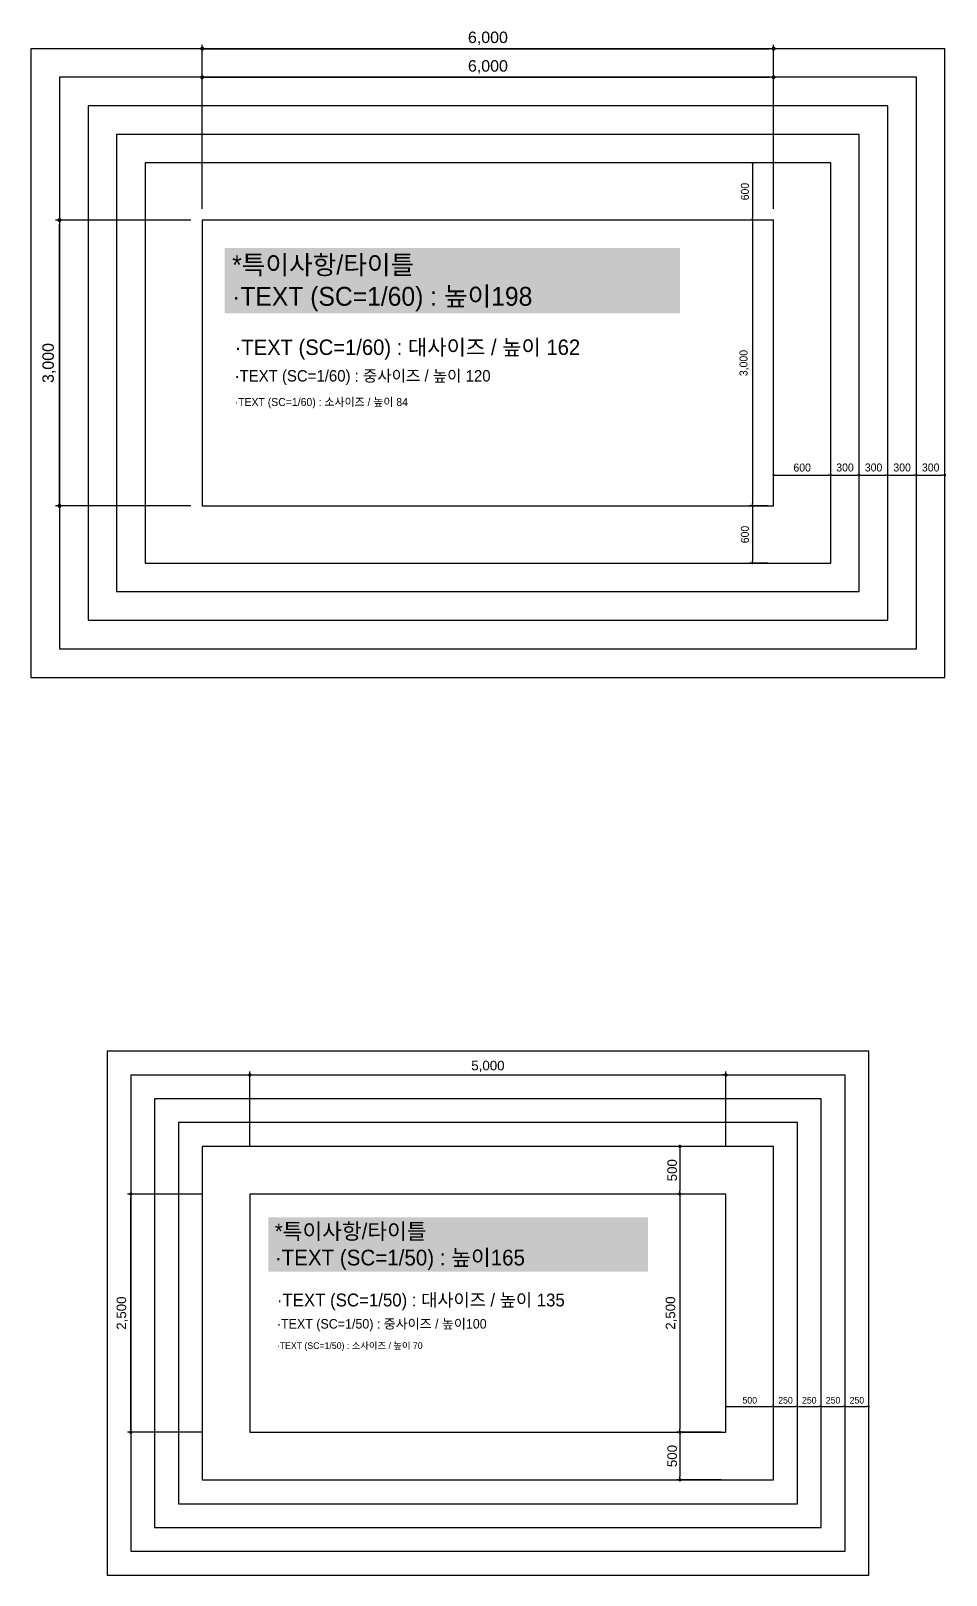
# Model space of a CAD drawing. Header units: millimetres. Extents: x -223175 to 287756, y -120611 to 352956.
# Drawn here: x -202754 to -193142, y -100013 to -83802 of the extents above; entities that cross this region are included whole.
import ezdxf
from ezdxf.enums import TextEntityAlignment as Align

# ---------------------------------------------------------------- set-up
doc = ezdxf.new("R2010")
doc.units = ezdxf.units.MM
doc.header["$LTSCALE"] = 50
doc.header["$PDMODE"] = 35
doc.layers.get('DEFPOINTS').update_dxf_attribs({"color": 108})
for name, color, linetype in [('1_ 설계변경(예정작업) 240', 240, 'Continuous'), ('EL_TEXT', 4, 'Continuous'), ('I-DIM', 255, 'Continuous')]:
    doc.layers.add(name, color=color, linetype=linetype)
doc.layers.add('Defpoint_ Grid Line_ 108', color=108, linetype='Continuous', plot=False)
doc.styles.add('HY울릉도L', font='HY울릉도l.ttf')
doc.styles.get("Standard").update_dxf_attribs({"font": 'arial.ttf'})
doc.dimstyles.new('YI_DIM_050 건축', dxfattribs={"dimscale": 50, "dimtxt": 2, "dimasz": 0.7, "dimexe": 0.7, "dimexo": 10, "dimgap": 0.6, "dimtad": 1, "dimdec": 0, "dimzin": 0, "dimdsep": 46, "dimlunit": 6, "dimtxsty": 'Standard', "dimblk": 'DOT', "dimcen": 0.09, "dimdle": 1, "dimclrd": 7, "dimclre": 7, "dimclrt": 3, "dimadec": 4, "dimazin": 0, "dimtfac": 1, "dimtdec": 0, "dimtix": 1, "dimtmove": 2, "dimatfit": 3, "dimldrblk": 'DOT', "dimfxl": 1, "dimtolj": 1, "dimtzin": 0, "dimarcsym": 0})
doc.dimstyles.new('YI_DIM_050 안목치수', dxfattribs={"dimscale": 50, "dimtxt": 2, "dimasz": 0.7, "dimexe": 0.7, "dimexo": 1, "dimgap": 0.6, "dimtad": 1, "dimdec": 0, "dimzin": 0, "dimdsep": 46, "dimlunit": 6, "dimtxsty": 'Standard', "dimblk": 'DOT', "dimcen": 0.09, "dimdle": 1, "dimclrd": 14, "dimclre": 14, "dimclrt": 3, "dimadec": 0, "dimazin": 0, "dimtfac": 1, "dimtdec": 0, "dimtix": 1, "dimtmove": 2, "dimatfit": 3, "dimldrblk": 'DOT', "dimfxl": 1, "dimtolj": 1, "dimtzin": 0, "dimarcsym": 0})
doc.dimstyles.new('YI_DIM_050 최소치수', dxfattribs={"dimscale": 50, "dimtxt": 1.4, "dimasz": 0.4, "dimexe": 0.6, "dimexo": 1.5, "dimgap": 0.6, "dimtad": 1, "dimdec": 0, "dimdsep": 46, "dimlunit": 6, "dimtxsty": 'HY울릉도L', "dimblk": 'DOT', "dimcen": 5, "dimdle": 1.5, "dimclrd": 14, "dimclre": 14, "dimclrt": 4, "dimadec": 0, "dimazin": 0, "dimtfac": 1, "dimtdec": 0, "dimtix": 1, "dimtmove": 2, "dimatfit": 3, "dimldrblk": 'DOT', "dimfxl": 1, "dimtolj": 1, "dimtzin": 0, "dimarcsym": 0})
doc.dimstyles.new('YI_DIM_060 건축', dxfattribs={"dimscale": 60, "dimtxt": 2, "dimasz": 0.7, "dimexe": 0.7, "dimexo": 10, "dimgap": 0.6, "dimtad": 1, "dimdec": 0, "dimzin": 0, "dimdsep": 46, "dimlunit": 6, "dimtxsty": 'Standard', "dimblk": 'DOT', "dimcen": 0.09, "dimdle": 1, "dimclrd": 7, "dimclre": 7, "dimclrt": 3, "dimadec": 4, "dimazin": 0, "dimtfac": 1, "dimtdec": 0, "dimtix": 1, "dimtmove": 2, "dimatfit": 3, "dimldrblk": 'DOT', "dimfxl": 1, "dimtolj": 1, "dimtzin": 0, "dimarcsym": 0})
doc.dimstyles.new('YI_DIM_060 안목치수', dxfattribs={"dimscale": 60, "dimtxt": 2, "dimasz": 0.7, "dimexe": 0.7, "dimexo": 2, "dimgap": 0.6, "dimtad": 1, "dimdec": 0, "dimzin": 0, "dimdsep": 46, "dimlunit": 6, "dimtxsty": 'Standard', "dimblk": 'DOT', "dimcen": 0.09, "dimdle": 1, "dimclrd": 14, "dimclre": 14, "dimclrt": 4, "dimadec": 0, "dimazin": 0, "dimtfac": 1, "dimtdec": 0, "dimtix": 1, "dimtmove": 2, "dimatfit": 3, "dimldrblk": 'DOT', "dimfxl": 1, "dimtolj": 1, "dimtzin": 0, "dimarcsym": 0})
doc.dimstyles.new('YI_DIM_060 최소치수', dxfattribs={"dimscale": 60, "dimtxt": 1.4, "dimasz": 0.4, "dimexe": 0.6, "dimexo": 1, "dimgap": 0.6, "dimtad": 1, "dimdec": 0, "dimdsep": 46, "dimlunit": 6, "dimtxsty": 'HY울릉도L', "dimblk": 'DOT', "dimcen": 5, "dimdle": 1.5, "dimclrd": 14, "dimclre": 14, "dimclrt": 4, "dimadec": 0, "dimazin": 0, "dimtfac": 1, "dimtdec": 0, "dimtix": 1, "dimtmove": 2, "dimatfit": 3, "dimldrblk": 'DOT', "dimfxl": 1, "dimtolj": 1, "dimtzin": 0, "dimarcsym": 0})

# ---------------------------------------------------------------- blocks, each defined once
blk = doc.blocks.new('_Dot')
at = {"color": 0, "linetype": 'ByBlock', "lineweight": -2}
blk.add_line((-0.5, 0), (-1, 0), dxfattribs=at)
at = {"color": 0, "linetype": 'ByBlock', "const_width": 0.5}
blk.add_lwpolyline([(-0.25, 0, 1), (0.25, 0, 1)], format="xyb", close=True, dxfattribs=at)
blk = doc.blocks.new('*D1329')
at = {"layer": 'DEFPOINTS', "color": 0}
for p in [(-202454, -85789), (-200954, -85789), (-200954, -88789)]:
    blk.add_point(p, dxfattribs=at)
at = {"layer": 'I-DIM', "color": 14, "lineweight": -2}
for p, q in [((-201074, -85789), (-202496, -85789)), ((-202454, -88747), (-202454, -85831)), ((-201074, -88789), (-202496, -88789))]:
    blk.add_line(p, q, dxfattribs=at)
at = {"layer": 'I-DIM', "color": 14, "linetype": 'ByBlock', "lineweight": -2, "xscale": 42, "yscale": 42, "zscale": 42}
for p, rotation in [((-202454, -85789), 90), ((-202454, -88789), 270)]:
    blk.add_blockref('_Dot', p, dxfattribs=dict(at, rotation=rotation))
at = {"layer": 'I-DIM', "color": 4, "insert": (-202562, -87289), "char_height": 120, "attachment_point": 5, "rotation": 90}
blk.add_mtext('\\A1;3,000', dxfattribs=at)
blk = doc.blocks.new('*D1330')
at = {"layer": 'DEFPOINTS', "color": 0}
for p in [(-194954, -83989), (-200954, -85789), (-194954, -85789)]:
    blk.add_point(p, dxfattribs=at)
at = {"layer": 'I-DIM', "color": 7, "lineweight": -2}
for p, q in [((-200954, -85189), (-200954, -83947)), ((-194954, -85189), (-194954, -83947)), ((-200912, -83989), (-194996, -83989))]:
    blk.add_line(p, q, dxfattribs=at)
at = {"layer": 'I-DIM', "color": 7, "linetype": 'ByBlock', "lineweight": -2, "xscale": 42, "yscale": 42, "zscale": 42, "rotation": 180}
blk.add_blockref('_Dot', (-200954, -83989), dxfattribs=at)
at = {"layer": 'I-DIM', "color": 7, "linetype": 'ByBlock', "lineweight": -2, "xscale": 42, "yscale": 42, "zscale": 42}
blk.add_blockref('_Dot', (-194954, -83989), dxfattribs=at)
at = {"layer": 'I-DIM', "color": 3, "insert": (-197954, -83881), "char_height": 120, "attachment_point": 5}
blk.add_mtext('\\A1;6,000', dxfattribs=at)
blk = doc.blocks.new('*D1331')
at = {"layer": 'DEFPOINTS', "color": 0}
for p in [(-194954, -85189), (-195175, -85789), (-194954, -85789)]:
    blk.add_point(p, dxfattribs=at)
at = {"layer": 'I-DIM', "color": 14, "lineweight": -2}
for p, q in [((-195014, -85189), (-195211, -85189)), ((-195175, -85213), (-195175, -85765)), ((-195014, -85789), (-195211, -85789))]:
    blk.add_line(p, q, dxfattribs=at)
at = {"layer": 'I-DIM', "color": 14, "linetype": 'ByBlock', "lineweight": -2, "xscale": 24, "yscale": 24, "zscale": 24}
for p, rotation in [((-195175, -85189), 90), ((-195175, -85789), 270)]:
    blk.add_blockref('_Dot', p, dxfattribs=dict(at, rotation=rotation))
at = {"layer": 'I-DIM', "color": 4, "insert": (-195255, -85489), "char_height": 84, "attachment_point": 5, "rotation": 90, "style": 'HY울릉도L'}
blk.add_mtext('\\A1;600', dxfattribs=at)
blk = doc.blocks.new('*D1332')
at = {"layer": 'DEFPOINTS', "color": 0}
for p in [(-194954, -85789), (-195175, -88789), (-194954, -88789)]:
    blk.add_point(p, dxfattribs=at)
at = {"layer": 'I-DIM', "color": 14, "lineweight": -2}
for p, q in [((-195014, -85789), (-195211, -85789)), ((-195175, -85813), (-195175, -88765)), ((-195014, -88789), (-195211, -88789))]:
    blk.add_line(p, q, dxfattribs=at)
at = {"layer": 'I-DIM', "color": 14, "linetype": 'ByBlock', "lineweight": -2, "xscale": 24, "yscale": 24, "zscale": 24}
for p, rotation in [((-195175, -85789), 90), ((-195175, -88789), 270)]:
    blk.add_blockref('_Dot', p, dxfattribs=dict(at, rotation=rotation))
at = {"layer": 'I-DIM', "color": 4, "insert": (-195262, -87289), "char_height": 84, "attachment_point": 5, "rotation": 90, "style": 'HY울릉도L'}
blk.add_mtext('\\A1;3,000', dxfattribs=at)
blk = doc.blocks.new('*D1333')
at = {"layer": 'DEFPOINTS', "color": 0}
for p in [(-194954, -88789), (-195175, -89389), (-194954, -89389)]:
    blk.add_point(p, dxfattribs=at)
at = {"layer": 'I-DIM', "color": 14, "lineweight": -2}
for p, q in [((-195014, -88789), (-195211, -88789)), ((-195175, -88813), (-195175, -89365)), ((-195014, -89389), (-195211, -89389))]:
    blk.add_line(p, q, dxfattribs=at)
at = {"layer": 'I-DIM', "color": 14, "linetype": 'ByBlock', "lineweight": -2, "xscale": 24, "yscale": 24, "zscale": 24}
for p, rotation in [((-195175, -88789), 90), ((-195175, -89389), 270)]:
    blk.add_blockref('_Dot', p, dxfattribs=dict(at, rotation=rotation))
at = {"layer": 'I-DIM', "color": 4, "insert": (-195255, -89089), "char_height": 84, "attachment_point": 5, "rotation": 90, "style": 'HY울릉도L'}
blk.add_mtext('\\A1;600', dxfattribs=at)
blk = doc.blocks.new('*D1334')
at = {"layer": 'DEFPOINTS', "color": 0}
for p in [(-194354, -88466), (-194954, -88789), (-194354, -88789)]:
    blk.add_point(p, dxfattribs=at)
at = {"layer": 'I-DIM', "color": 14, "lineweight": -2}
for p, q in [((-194954, -88729), (-194954, -88430)), ((-194930, -88466), (-194378, -88466)), ((-194354, -88729), (-194354, -88430))]:
    blk.add_line(p, q, dxfattribs=at)
at = {"layer": 'I-DIM', "color": 14, "linetype": 'ByBlock', "lineweight": -2, "xscale": 24, "yscale": 24, "zscale": 24, "rotation": 180}
blk.add_blockref('_Dot', (-194954, -88466), dxfattribs=at)
at = {"layer": 'I-DIM', "color": 14, "linetype": 'ByBlock', "lineweight": -2, "xscale": 24, "yscale": 24, "zscale": 24}
blk.add_blockref('_Dot', (-194354, -88466), dxfattribs=at)
at = {"layer": 'I-DIM', "color": 4, "insert": (-194654, -88387), "char_height": 84, "attachment_point": 5, "style": 'HY울릉도L'}
blk.add_mtext('\\A1;600', dxfattribs=at)
blk = doc.blocks.new('*D1335')
at = {"layer": 'DEFPOINTS', "color": 0}
for p in [(-194054, -88466), (-194354, -88789), (-194054, -88789)]:
    blk.add_point(p, dxfattribs=at)
at = {"layer": 'I-DIM', "color": 14, "lineweight": -2}
for p, q in [((-194354, -88729), (-194354, -88430)), ((-194330, -88466), (-194078, -88466)), ((-194054, -88729), (-194054, -88430))]:
    blk.add_line(p, q, dxfattribs=at)
at = {"layer": 'I-DIM', "color": 14, "linetype": 'ByBlock', "lineweight": -2, "xscale": 24, "yscale": 24, "zscale": 24, "rotation": 180}
blk.add_blockref('_Dot', (-194354, -88466), dxfattribs=at)
at = {"layer": 'I-DIM', "color": 14, "linetype": 'ByBlock', "lineweight": -2, "xscale": 24, "yscale": 24, "zscale": 24}
blk.add_blockref('_Dot', (-194054, -88466), dxfattribs=at)
at = {"layer": 'I-DIM', "color": 4, "insert": (-194204, -88386), "char_height": 84, "attachment_point": 5, "style": 'HY울릉도L'}
blk.add_mtext('\\A1;300', dxfattribs=at)
blk = doc.blocks.new('*D1336')
at = {"layer": 'DEFPOINTS', "color": 0}
for p in [(-193754, -88466), (-194054, -88789), (-193754, -88789)]:
    blk.add_point(p, dxfattribs=at)
at = {"layer": 'I-DIM', "color": 14, "lineweight": -2}
for p, q in [((-194054, -88729), (-194054, -88430)), ((-194030, -88466), (-193778, -88466)), ((-193754, -88729), (-193754, -88430))]:
    blk.add_line(p, q, dxfattribs=at)
at = {"layer": 'I-DIM', "color": 14, "linetype": 'ByBlock', "lineweight": -2, "xscale": 24, "yscale": 24, "zscale": 24, "rotation": 180}
blk.add_blockref('_Dot', (-194054, -88466), dxfattribs=at)
at = {"layer": 'I-DIM', "color": 14, "linetype": 'ByBlock', "lineweight": -2, "xscale": 24, "yscale": 24, "zscale": 24}
blk.add_blockref('_Dot', (-193754, -88466), dxfattribs=at)
at = {"layer": 'I-DIM', "color": 4, "insert": (-193904, -88386), "char_height": 84, "attachment_point": 5, "style": 'HY울릉도L'}
blk.add_mtext('\\A1;300', dxfattribs=at)
blk = doc.blocks.new('*D1337')
at = {"layer": 'DEFPOINTS', "color": 0}
for p in [(-193454, -88466), (-193754, -88789), (-193454, -88789)]:
    blk.add_point(p, dxfattribs=at)
at = {"layer": 'I-DIM', "color": 14, "lineweight": -2}
for p, q in [((-193754, -88729), (-193754, -88430)), ((-193730, -88466), (-193478, -88466)), ((-193454, -88729), (-193454, -88430))]:
    blk.add_line(p, q, dxfattribs=at)
at = {"layer": 'I-DIM', "color": 14, "linetype": 'ByBlock', "lineweight": -2, "xscale": 24, "yscale": 24, "zscale": 24, "rotation": 180}
blk.add_blockref('_Dot', (-193754, -88466), dxfattribs=at)
at = {"layer": 'I-DIM', "color": 14, "linetype": 'ByBlock', "lineweight": -2, "xscale": 24, "yscale": 24, "zscale": 24}
blk.add_blockref('_Dot', (-193454, -88466), dxfattribs=at)
at = {"layer": 'I-DIM', "color": 4, "insert": (-193604, -88386), "char_height": 84, "attachment_point": 5, "style": 'HY울릉도L'}
blk.add_mtext('\\A1;300', dxfattribs=at)
blk = doc.blocks.new('*D1338')
at = {"layer": 'DEFPOINTS', "color": 0}
for p in [(-194954, -84289), (-200954, -85789), (-194954, -85789)]:
    blk.add_point(p, dxfattribs=at)
at = {"layer": 'I-DIM', "color": 14, "lineweight": -2}
for p, q in [((-200954, -85669), (-200954, -84247)), ((-200912, -84289), (-194996, -84289)), ((-194954, -85669), (-194954, -84247))]:
    blk.add_line(p, q, dxfattribs=at)
at = {"layer": 'I-DIM', "color": 14, "linetype": 'ByBlock', "lineweight": -2, "xscale": 42, "yscale": 42, "zscale": 42, "rotation": 180}
blk.add_blockref('_Dot', (-200954, -84289), dxfattribs=at)
at = {"layer": 'I-DIM', "color": 14, "linetype": 'ByBlock', "lineweight": -2, "xscale": 42, "yscale": 42, "zscale": 42}
blk.add_blockref('_Dot', (-194954, -84289), dxfattribs=at)
at = {"layer": 'I-DIM', "color": 4, "insert": (-197954, -84181), "char_height": 120, "attachment_point": 5}
blk.add_mtext('\\A1;6,000', dxfattribs=at)
blk = doc.blocks.new('*D1339')
at = {"layer": 'DEFPOINTS', "color": 0}
for p in [(-193154, -88466), (-193454, -88789), (-193154, -88789)]:
    blk.add_point(p, dxfattribs=at)
at = {"layer": 'I-DIM', "color": 14, "lineweight": -2}
for p, q in [((-193454, -88729), (-193454, -88430)), ((-193430, -88466), (-193178, -88466)), ((-193154, -88729), (-193154, -88430))]:
    blk.add_line(p, q, dxfattribs=at)
at = {"layer": 'I-DIM', "color": 14, "linetype": 'ByBlock', "lineweight": -2, "xscale": 24, "yscale": 24, "zscale": 24, "rotation": 180}
blk.add_blockref('_Dot', (-193454, -88466), dxfattribs=at)
at = {"layer": 'I-DIM', "color": 14, "linetype": 'ByBlock', "lineweight": -2, "xscale": 24, "yscale": 24, "zscale": 24}
blk.add_blockref('_Dot', (-193154, -88466), dxfattribs=at)
at = {"layer": 'I-DIM', "color": 4, "insert": (-193304, -88386), "char_height": 84, "attachment_point": 5, "style": 'HY울릉도L'}
blk.add_mtext('\\A1;300', dxfattribs=at)
blk = doc.blocks.new('*D1404')
at = {"layer": 'DEFPOINTS', "color": 0}
for p in [(-201704, -96013), (-200454, -96013), (-200454, -98513)]:
    blk.add_point(p, dxfattribs=at)
at = {"layer": 'I-DIM', "color": 7, "lineweight": -2}
for p, q in [((-200954, -96013), (-201739, -96013)), ((-201704, -98478), (-201704, -96048)), ((-200954, -98513), (-201739, -98513))]:
    blk.add_line(p, q, dxfattribs=at)
at = {"layer": 'I-DIM', "color": 7, "linetype": 'ByBlock', "lineweight": -2, "xscale": 35, "yscale": 35, "zscale": 35}
for p, rotation in [((-201704, -96013), 90), ((-201704, -98513), 270)]:
    blk.add_blockref('_Dot', p, dxfattribs=dict(at, rotation=rotation))
at = {"layer": 'I-DIM', "color": 3, "insert": (-201794, -97263), "char_height": 100, "attachment_point": 5, "rotation": 90}
blk.add_mtext('\\A1;2,500', dxfattribs=at)
blk = doc.blocks.new('*D1405')
at = {"layer": 'DEFPOINTS', "color": 0}
for p in [(-195454, -95513), (-195938, -96013), (-195454, -96013)]:
    blk.add_point(p, dxfattribs=at)
at = {"layer": 'I-DIM', "color": 14, "lineweight": -2}
for p, q in [((-195504, -95513), (-195973, -95513)), ((-195938, -95548), (-195938, -95978)), ((-195504, -96013), (-195973, -96013))]:
    blk.add_line(p, q, dxfattribs=at)
at = {"layer": 'I-DIM', "color": 14, "linetype": 'ByBlock', "lineweight": -2, "xscale": 35, "yscale": 35, "zscale": 35}
for p, rotation in [((-195938, -95513), 90), ((-195938, -96013), 270)]:
    blk.add_blockref('_Dot', p, dxfattribs=dict(at, rotation=rotation))
at = {"layer": 'I-DIM', "color": 3, "insert": (-196019, -95763), "char_height": 100, "attachment_point": 5, "rotation": 90}
blk.add_mtext('\\A1;500', dxfattribs=at)
blk = doc.blocks.new('*D1406')
at = {"layer": 'DEFPOINTS', "color": 0}
for p in [(-195454, -96013), (-195938, -98513), (-195454, -98513)]:
    blk.add_point(p, dxfattribs=at)
at = {"layer": 'I-DIM', "color": 14, "lineweight": -2}
for p, q in [((-195504, -96013), (-195973, -96013)), ((-195938, -96048), (-195938, -98478)), ((-195504, -98513), (-195973, -98513))]:
    blk.add_line(p, q, dxfattribs=at)
at = {"layer": 'I-DIM', "color": 14, "linetype": 'ByBlock', "lineweight": -2, "xscale": 35, "yscale": 35, "zscale": 35}
for p, rotation in [((-195938, -96013), 90), ((-195938, -98513), 270)]:
    blk.add_blockref('_Dot', p, dxfattribs=dict(at, rotation=rotation))
at = {"layer": 'I-DIM', "color": 3, "insert": (-196028, -97263), "char_height": 100, "attachment_point": 5, "rotation": 90}
blk.add_mtext('\\A1;2,500', dxfattribs=at)
blk = doc.blocks.new('*D1407')
at = {"layer": 'DEFPOINTS', "color": 0}
for p in [(-195454, -98513), (-195938, -99013), (-195454, -99013)]:
    blk.add_point(p, dxfattribs=at)
at = {"layer": 'I-DIM', "color": 14, "lineweight": -2}
for p, q in [((-195504, -98513), (-195973, -98513)), ((-195938, -98548), (-195938, -98978)), ((-195504, -99013), (-195973, -99013))]:
    blk.add_line(p, q, dxfattribs=at)
at = {"layer": 'I-DIM', "color": 14, "linetype": 'ByBlock', "lineweight": -2, "xscale": 35, "yscale": 35, "zscale": 35}
for p, rotation in [((-195938, -98513), 90), ((-195938, -99013), 270)]:
    blk.add_blockref('_Dot', p, dxfattribs=dict(at, rotation=rotation))
at = {"layer": 'I-DIM', "color": 3, "insert": (-196019, -98763), "char_height": 100, "attachment_point": 5, "rotation": 90}
blk.add_mtext('\\A1;500', dxfattribs=at)
blk = doc.blocks.new('*D1408')
at = {"layer": 'DEFPOINTS', "color": 0}
for p in [(-194954, -98244), (-195454, -98513), (-194954, -98513)]:
    blk.add_point(p, dxfattribs=at)
at = {"layer": 'I-DIM', "color": 14, "lineweight": -2}
for p, q in [((-195454, -98438), (-195454, -98214)), ((-194954, -98438), (-194954, -98214)), ((-195434, -98244), (-194974, -98244))]:
    blk.add_line(p, q, dxfattribs=at)
at = {"layer": 'I-DIM', "color": 14, "linetype": 'ByBlock', "lineweight": -2, "xscale": 20, "yscale": 20, "zscale": 20, "rotation": 180}
blk.add_blockref('_Dot', (-195454, -98244), dxfattribs=at)
at = {"layer": 'I-DIM', "color": 14, "linetype": 'ByBlock', "lineweight": -2, "xscale": 20, "yscale": 20, "zscale": 20}
blk.add_blockref('_Dot', (-194954, -98244), dxfattribs=at)
at = {"layer": 'I-DIM', "color": 4, "insert": (-195204, -98178), "char_height": 70, "attachment_point": 5, "style": 'HY울릉도L'}
blk.add_mtext('\\A1;500', dxfattribs=at)
blk = doc.blocks.new('*D1409')
at = {"layer": 'DEFPOINTS', "color": 0}
for p in [(-194704, -98244), (-194954, -98513), (-194704, -98513)]:
    blk.add_point(p, dxfattribs=at)
at = {"layer": 'I-DIM', "color": 14, "lineweight": -2}
for p, q in [((-194954, -98438), (-194954, -98214)), ((-194704, -98438), (-194704, -98214)), ((-194934, -98244), (-194724, -98244))]:
    blk.add_line(p, q, dxfattribs=at)
at = {"layer": 'I-DIM', "color": 14, "linetype": 'ByBlock', "lineweight": -2, "xscale": 20, "yscale": 20, "zscale": 20, "rotation": 180}
blk.add_blockref('_Dot', (-194954, -98244), dxfattribs=at)
at = {"layer": 'I-DIM', "color": 14, "linetype": 'ByBlock', "lineweight": -2, "xscale": 20, "yscale": 20, "zscale": 20}
blk.add_blockref('_Dot', (-194704, -98244), dxfattribs=at)
at = {"layer": 'I-DIM', "color": 4, "insert": (-194829, -98178), "char_height": 70, "attachment_point": 5, "style": 'HY울릉도L'}
blk.add_mtext('\\A1;250', dxfattribs=at)
blk = doc.blocks.new('*D1410')
at = {"layer": 'DEFPOINTS', "color": 0}
for p in [(-194204, -98244), (-194454, -98513), (-194204, -98513)]:
    blk.add_point(p, dxfattribs=at)
at = {"layer": 'I-DIM', "color": 14, "lineweight": -2}
for p, q in [((-194454, -98438), (-194454, -98214)), ((-194204, -98438), (-194204, -98214)), ((-194434, -98244), (-194224, -98244))]:
    blk.add_line(p, q, dxfattribs=at)
at = {"layer": 'I-DIM', "color": 14, "linetype": 'ByBlock', "lineweight": -2, "xscale": 20, "yscale": 20, "zscale": 20, "rotation": 180}
blk.add_blockref('_Dot', (-194454, -98244), dxfattribs=at)
at = {"layer": 'I-DIM', "color": 14, "linetype": 'ByBlock', "lineweight": -2, "xscale": 20, "yscale": 20, "zscale": 20}
blk.add_blockref('_Dot', (-194204, -98244), dxfattribs=at)
at = {"layer": 'I-DIM', "color": 4, "insert": (-194329, -98178), "char_height": 70, "attachment_point": 5, "style": 'HY울릉도L'}
blk.add_mtext('\\A1;250', dxfattribs=at)
blk = doc.blocks.new('*D1411')
at = {"layer": 'DEFPOINTS', "color": 0}
for p in [(-193954, -98244), (-194204, -98513), (-193954, -98513)]:
    blk.add_point(p, dxfattribs=at)
at = {"layer": 'I-DIM', "color": 14, "lineweight": -2}
for p, q in [((-194204, -98438), (-194204, -98214)), ((-193954, -98438), (-193954, -98214)), ((-194184, -98244), (-193974, -98244))]:
    blk.add_line(p, q, dxfattribs=at)
at = {"layer": 'I-DIM', "color": 14, "linetype": 'ByBlock', "lineweight": -2, "xscale": 20, "yscale": 20, "zscale": 20, "rotation": 180}
blk.add_blockref('_Dot', (-194204, -98244), dxfattribs=at)
at = {"layer": 'I-DIM', "color": 14, "linetype": 'ByBlock', "lineweight": -2, "xscale": 20, "yscale": 20, "zscale": 20}
blk.add_blockref('_Dot', (-193954, -98244), dxfattribs=at)
at = {"layer": 'I-DIM', "color": 4, "insert": (-194079, -98178), "char_height": 70, "attachment_point": 5, "style": 'HY울릉도L'}
blk.add_mtext('\\A1;250', dxfattribs=at)
blk = doc.blocks.new('*D1412')
at = {"layer": 'DEFPOINTS', "color": 0}
for p in [(-195454, -94763), (-200454, -96013), (-195454, -96013)]:
    blk.add_point(p, dxfattribs=at)
at = {"layer": 'I-DIM', "color": 7, "lineweight": -2}
for p, q in [((-200454, -95513), (-200454, -94728)), ((-200419, -94763), (-195489, -94763)), ((-195454, -95513), (-195454, -94728))]:
    blk.add_line(p, q, dxfattribs=at)
at = {"layer": 'I-DIM', "color": 7, "linetype": 'ByBlock', "lineweight": -2, "xscale": 35, "yscale": 35, "zscale": 35, "rotation": 180}
blk.add_blockref('_Dot', (-200454, -94763), dxfattribs=at)
at = {"layer": 'I-DIM', "color": 7, "linetype": 'ByBlock', "lineweight": -2, "xscale": 35, "yscale": 35, "zscale": 35}
blk.add_blockref('_Dot', (-195454, -94763), dxfattribs=at)
at = {"layer": 'I-DIM', "color": 3, "insert": (-197954, -94673), "char_height": 100, "attachment_point": 5}
blk.add_mtext('\\A1;5,000', dxfattribs=at)
blk = doc.blocks.new('*D1431')
at = {"layer": 'DEFPOINTS', "color": 0}
for p in [(-194454, -98244), (-194704, -98513), (-194454, -98513)]:
    blk.add_point(p, dxfattribs=at)
at = {"layer": 'I-DIM', "color": 14, "lineweight": -2}
for p, q in [((-194704, -98438), (-194704, -98214)), ((-194454, -98438), (-194454, -98214)), ((-194684, -98244), (-194474, -98244))]:
    blk.add_line(p, q, dxfattribs=at)
at = {"layer": 'I-DIM', "color": 14, "linetype": 'ByBlock', "lineweight": -2, "xscale": 20, "yscale": 20, "zscale": 20, "rotation": 180}
blk.add_blockref('_Dot', (-194704, -98244), dxfattribs=at)
at = {"layer": 'I-DIM', "color": 14, "linetype": 'ByBlock', "lineweight": -2, "xscale": 20, "yscale": 20, "zscale": 20}
blk.add_blockref('_Dot', (-194454, -98244), dxfattribs=at)
at = {"layer": 'I-DIM', "color": 4, "insert": (-194579, -98178), "char_height": 70, "attachment_point": 5, "style": 'HY울릉도L'}
blk.add_mtext('\\A1;250', dxfattribs=at)

msp = doc.modelspace()

# ---------------------------------------------------------------- linework, layer by layer
at = {"layer": 'Defpoint_ Grid Line_ 108'}
for points in [[(-193153.9841, -90589.0914), (-193153.9841, -83989.0914), (-202753.9841, -83989.0914), (-202753.9841, -90589.0914)], [(-193453.9841, -90289.0914), (-193453.9841, -84289.0914), (-202453.9841, -84289.0914), (-202453.9841, -90289.0914)], [(-193753.9841, -89989.0914), (-193753.9841, -84589.0914), (-202153.9841, -84589.0914), (-202153.9841, -89989.0914)], [(-194053.9841, -89689.0914), (-194053.9841, -84889.0914), (-201853.9841, -84889.0914), (-201853.9841, -89689.0914)], [(-194353.9841, -89389.0914), (-194353.9841, -85189.0914), (-201553.9841, -85189.0914), (-201553.9841, -89389.0914)], [(-194953.9841, -88789.0914), (-194953.9841, -85789.0914), (-200953.9841, -85789.0914), (-200953.9841, -88789.0914)], [(-193953.9841, -100013.1341), (-193953.9841, -94513.1341), (-201953.9841, -94513.1341), (-201953.9841, -100013.1341)], [(-194203.9841, -99763.1341), (-194203.9841, -94763.1341), (-201703.9841, -94763.1341), (-201703.9841, -99763.1341)], [(-194453.9841, -99513.1341), (-194453.9841, -95013.1341), (-201453.9841, -95013.1341), (-201453.9841, -99513.1341)], [(-194703.9841, -99263.1341), (-194703.9841, -95263.1341), (-201203.9841, -95263.1341), (-201203.9841, -99263.1341)], [(-194953.9841, -99013.1341), (-194953.9841, -95513.1341), (-200953.9841, -95513.1341), (-200953.9841, -99013.1341)], [(-195453.9841, -98513.1341), (-195453.9841, -96013.1341), (-200453.9841, -96013.1341), (-200453.9841, -98513.1341)]]:
    msp.add_lwpolyline(points, close=True, dxfattribs=at)

# ---------------------------------------------------------------- texts
at = {"layer": '1_ 설계변경(예정작업) 240', "color": 7, "attachment_point": 4, "style": 'HY울릉도L', "bg_fill": 1, "box_fill_scale": 1.4, "bg_fill_color": 8, "bg_fill_transparency": 11079682}
for s, insert, char_height, width in [('\\A1;*특이사항/타이틀\\P·TEXT (SC=1/60) : 높이198', (-200640.1547, -86453.665), 198, 4623.742454), ('\\A1;*특이사항/타이틀\\P·TEXT (SC=1/50) : 높이165', (-200192.4596, -96566.9454), 165, 3853.118711)]:
    msp.add_mtext(s, dxfattribs=dict(at, insert=insert, char_height=char_height, width=width))
at = {"layer": 'EL_TEXT', "ltscale": 0.5, "style": 'HY울릉도L'}
for s, height, p in [('·TEXT (SC=1/60) : 대사이즈 / 높이 162', 162, (-200613.9599, -87123.3013, 0)), ('·TEXT (SC=1/60) : 중사이즈 / 높이 120', 120, (-200613.9599, -87423.3013, 0)), ('·TEXT (SC=1/60) : 소사이즈 / 높이 84', 84, (-200613.9599, -87698.3123, 0)), ('·TEXT (SC=1/50) : 대사이즈 / 높이 135', 135, (-200170.6306, -97124.9756, 0)), ('·TEXT (SC=1/50) : 중사이즈 / 높이100', 100, (-200170.6306, -97374.9756, 0)), ('·TEXT (SC=1/50) : 소사이즈 / 높이 70', 70, (-200170.6306, -97604.1515, 0))]:
    msp.add_text(s, height=height, dxfattribs=at).set_placement(p, align=Align.MIDDLE_LEFT)

# ---------------------------------------------------------------- dimensions: what is measured, and where the dimension line sits
at = {"layer": 'I-DIM'}
for base, p1, p2, dimstyle, picture, middle in [((-194953.9841, -83989.0914), (-200953.9841, -85789.0914), (-194953.9841, -85789.0914), 'YI_DIM_060 건축', '*D1330', (-197953.9841, -83880.9768)), ((-194953.9841, -84289.0914), (-200953.9841, -85789.0914), (-194953.9841, -85789.0914), 'YI_DIM_060 안목치수', '*D1338', (-197953.9841, -84180.9768)), ((-194353.9841, -88466.2952), (-194953.9841, -88789.0914), (-194353.9841, -88789.0914), 'YI_DIM_060 최소치수', '*D1334', (-194653.9841, -88386.5286)), ((-194053.9841, -88466.2952), (-194353.9841, -88789.0914), (-194053.9841, -88789.0914), 'YI_DIM_060 최소치수', '*D1335', (-194203.9841, -88386.4146)), ((-193753.9841, -88466.2952), (-194053.9841, -88789.0914), (-193753.9841, -88789.0914), 'YI_DIM_060 최소치수', '*D1336', (-193903.9841, -88386.4146)), ((-193453.9841, -88466.2952), (-193753.9841, -88789.0914), (-193453.9841, -88789.0914), 'YI_DIM_060 최소치수', '*D1337', (-193603.9841, -88386.4146)), ((-193153.9841, -88466.2952), (-193453.9841, -88789.0914), (-193153.9841, -88789.0914), 'YI_DIM_060 최소치수', '*D1339', (-193303.9841, -88386.4146)), ((-195453.9841, -94763.1341), (-200453.9841, -96013.1341), (-195453.9841, -96013.1341), 'YI_DIM_050 건축', '*D1412', (-197953.9841, -94673.0386)), ((-194953.9841, -98244.1372), (-195453.9841, -98513.1341), (-194953.9841, -98513.1341), 'YI_DIM_050 최소치수', '*D1408', (-195203.9841, -98177.6176)), ((-194703.9841, -98244.1372), (-194953.9841, -98513.1341), (-194703.9841, -98513.1341), 'YI_DIM_050 최소치수', '*D1409', (-194828.9841, -98177.6176)), ((-194453.9841, -98244.1372), (-194703.9841, -98513.1341), (-194453.9841, -98513.1341), 'YI_DIM_050 최소치수', '*D1431', (-194578.9841, -98177.6176)), ((-194203.9841, -98244.1372), (-194453.9841, -98513.1341), (-194203.9841, -98513.1341), 'YI_DIM_050 최소치수', '*D1410', (-194328.9841, -98177.6176)), ((-193953.9841, -98244.1372), (-194203.9841, -98513.1341), (-193953.9841, -98513.1341), 'YI_DIM_050 최소치수', '*D1411', (-194078.9841, -98177.6176))]:
    dim = msp.add_linear_dim(base=base, p1=p1, p2=p2, dimstyle=dimstyle, dxfattribs=at)
    dim.commit()
    dim.dimension.update_dxf_attribs({"geometry": picture, "text_midpoint": middle})
for base, p1, p2, dimstyle, picture, middle in [((-195175.436, -85789.0914), (-194953.9841, -85189.0914), (-194953.9841, -85789.0914), 'YI_DIM_060 최소치수', '*D1331', (-195255.2026, -85489.0914)), ((-202453.9841, -85789.0914), (-200953.9841, -88789.0914), (-200953.9841, -85789.0914), 'YI_DIM_060 안목치수', '*D1329', (-202562.0987, -87289.0914)), ((-195175.436, -88789.0914), (-194953.9841, -85789.0914), (-194953.9841, -88789.0914), 'YI_DIM_060 최소치수', '*D1332', (-195261.8132, -87289.0914)), ((-195175.436, -89389.0914), (-194953.9841, -88789.0914), (-194953.9841, -89389.0914), 'YI_DIM_060 최소치수', '*D1333', (-195255.2026, -89089.0914)), ((-195937.6585, -96013.1341), (-195453.9841, -95513.1341), (-195453.9841, -96013.1341), 'YI_DIM_050 안목치수', '*D1405', (-196018.7158, -95763.1341)), ((-201703.9841, -96013.1341), (-200453.9841, -98513.1341), (-200453.9841, -96013.1341), 'YI_DIM_050 건축', '*D1404', (-201794.0796, -97263.1341)), ((-195937.6585, -98513.1341), (-195453.9841, -96013.1341), (-195453.9841, -98513.1341), 'YI_DIM_050 안목치수', '*D1406', (-196027.754, -97263.1341)), ((-195937.6585, -99013.1341), (-195453.9841, -98513.1341), (-195453.9841, -99013.1341), 'YI_DIM_050 안목치수', '*D1407', (-196018.7158, -98763.1341))]:
    dim = msp.add_linear_dim(base=base, p1=p1, p2=p2, angle=90, dimstyle=dimstyle, dxfattribs=at)
    dim.commit()
    dim.dimension.update_dxf_attribs({"geometry": picture, "text_midpoint": middle})

doc.saveas('drawing.dxf')
